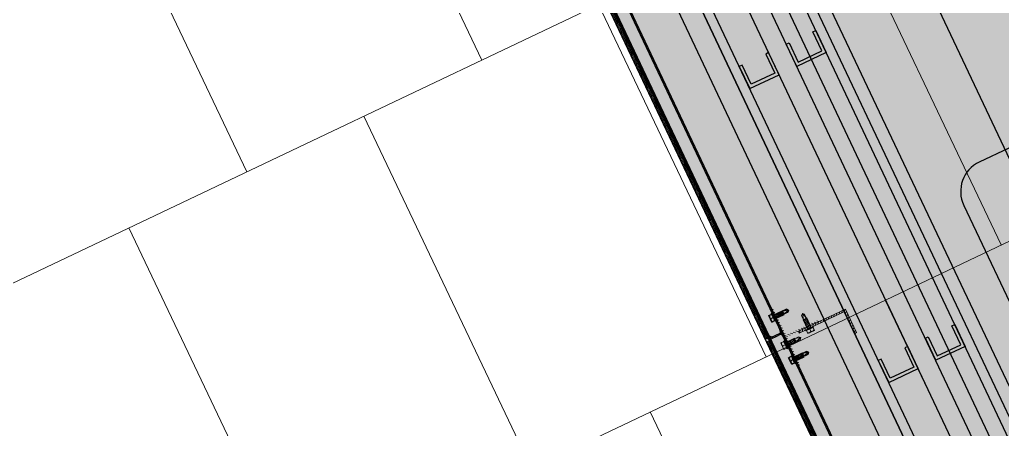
# Model space of a CAD drawing. Header units: metres. Extents: x 678805 to 1359287, y 2747329 to 5497370.
# Drawn here: x 679659.661 to 679661.173, y 2748568.378 to 2748569.008 of the extents above; entities that cross this region are included whole.
import ezdxf

# ---------------------------------------------------------------- set-up
doc = ezdxf.new("R2010")
doc.units = ezdxf.units.M
doc.linetypes.add('XREF_MON_BUILDINGS$0$Hidden', pattern=[0.004, 0.002, -0.002])
for name, color, linetype in [('00_XREF_MON_HSC_PAVEMENT', 7, 'Continuous'), ('00_XREF_TWQ_BUILDINGS', 7, 'Continuous'), ('XREF_MON_BUILDINGS$0$00-Modulos DEFINIDOS', 7, 'Continuous'), ('XREF_MON_BUILDINGS$0$00-Modulos ROOFS', 2, 'Continuous'), ('XREF_MON_BUILDINGS$0$02-L-01_Structure t2', 7, 'Continuous'), ('XREF_MON_BUILDINGS$0$02-L-01_Struture aux', 4, 'Continuous'), ('XREF_MON_BUILDINGS$0$02-L-Insulation', 252, 'Continuous'), ('XREF_MON_BUILDINGS$0$02-L-INT Panel', 5, 'Continuous'), ('XREF_MON_BUILDINGS$0$02-L-panel', 5, 'Continuous'), ('XREF_MON_BUILDINGS$0$7.1_Furniture', 7, 'Continuous'), ('XREF_MON_BUILDINGS$0$COTAUX', 7, 'Continuous')]:
    doc.layers.add(name, color=color, linetype=linetype)
doc.layers.add('XREF_MON_BUILDINGS$0$0-WIPEOUTS', color=7, linetype='Continuous', true_color=0xffffff)
doc.layers.add('XREF_MON_BUILDINGS$0$00_AUX', color=3, linetype='Continuous', plot=False)
for name, color, linetype, lineweight in [('XREF_MON_BUILDINGS$0$02-H-251', 251, 'Continuous', 0), ('XREF_MON_BUILDINGS$0$02-H-254', 254, 'Continuous', 0), ('XREF_MON_BUILDINGS$0$02-L-01_Structure L', 7, 'Continuous', 5), ('XREF_MON_BUILDINGS$0$02-L-01_Structure T', 8, 'Continuous', 5)]:
    doc.layers.add(name, color=color, linetype=linetype, lineweight=lineweight)
for name, color, linetype, lineweight, true_color in [('XREF_MON_BUILDINGS$0$02-KH-01 Water_Toilets', 7, 'Continuous', 30, 0x3877ff), ('XREF_MON_HSC_PAVEMENT$0$02-L-Joints-Paviment_07_Precast Concrete Blocks 60X40', 7, 'Continuous', 5, 0x999999), ('XREF_MON_HSC_PAVEMENT$0$03-TR-Pavement_07_Precast Concrete Blocks 60X40', 7, 'Continuous', 5, 0x999999)]:
    doc.layers.add(name, color=color, linetype=linetype, lineweight=lineweight, true_color=true_color)
doc.layers.get('XREF_MON_BUILDINGS$0$02-KH-01 Water_Toilets').off()
doc.styles.add('XREF_MON_BUILDINGS$0$E100', font='verdana.ttf', dxfattribs={"height": 0.18})
doc.linetypes.add('XREF_MON_BUILDINGS$0$BATTING', pattern='A,0.0001,-0.1,[134,ltypeshp.shx,S=0.1,R=0,X=-0.1,Y=0],-0.2,[134,ltypeshp.shx,S=0.1,R=180,X=0.1,Y=0],-0.1', length=0.4001)
doc.dimstyles.new('XREF_MON_BUILDINGS$0$E100', dxfattribs={"dimscale": 0.03, "dimtxt": 12, "dimasz": 0.5, "dimexe": 0.1, "dimexo": 1, "dimgap": 4, "dimtad": 1, "dimzin": 0, "dimdsep": 46, "dimtxsty": 'XREF_MON_BUILDINGS$0$E100', "dimblk1": 'XREF_MON_BUILDINGS$0$LINCOT200', "dimblk2": 'XREF_MON_BUILDINGS$0$LINCOT200', "dimsah": 1, "dimcen": 0.1, "dimdle": 0.1, "dimse1": 1, "dimse2": 1, "dimclrt": 256, "dimadec": 0, "dimazin": 0, "dimtfac": 0.01538461538461539, "dimtofl": 0, "dimtmove": 0, "dimatfit": 3, "dimldrblk": 'XREF_MON_BUILDINGS$0$LINCOT200', "dimfxl": 1, "dimtolj": 1, "dimtzin": 0, "dimarcsym": 0})

# ---------------------------------------------------------------- blocks, each defined once
blk = doc.blocks.new('XREF_MON_BUILDINGS$0$LINCOT200')
for p, q in [((0, -9.999961704014428), (0, 10.00003829598555)), ((3.694822225952521e-13, 3.829598557558711e-05), (10.00000000000051, 3.829598557558711e-05))]:
    blk.add_line(p, q)
at = {"const_width": 1.875}
blk.add_lwpolyline([(3.535533801624467, -3.535495714255788), (-3.535533950636761, 3.535572157214077)], dxfattribs=at)
at = {"layer": 'XREF_MON_BUILDINGS$0$COTAUX'}
blk.add_line((0, 0), (-1.249999999999915, 0), dxfattribs=at)
blk = doc.blocks.new('*D89')
at = {"layer": 'DEFPOINTS', "color": 0, "transparency": 16777216}
for p in [(119.6986085125245, -56.82058442011476), (124.4986085132696, -56.82058442058042), (124.4986085132696, -57.2785381723661)]:
    blk.add_point(p, dxfattribs=at)
at = {"layer": 'XREF_MON_BUILDINGS$0$00_AUX', "color": 0, "lineweight": -2, "transparency": 16777216}
blk.add_line((119.7136085125246, -57.27853817236596), (124.4836085132696, -57.27853817236596), dxfattribs=at)
at = {"layer": 'XREF_MON_BUILDINGS$0$00_AUX', "color": 0, "lineweight": -2, "transparency": 16777216, "xscale": 0.015, "yscale": 0.015, "zscale": 0.015, "rotation": 180}
blk.add_blockref('XREF_MON_BUILDINGS$0$LINCOT200', (119.6986085125246, -57.27853817236596), dxfattribs=at)
at = {"layer": 'XREF_MON_BUILDINGS$0$00_AUX', "color": 0, "lineweight": -2, "transparency": 16777216, "xscale": 0.015, "yscale": 0.015, "zscale": 0.015}
blk.add_blockref('XREF_MON_BUILDINGS$0$LINCOT200', (124.4986085132696, -57.27853817236596), dxfattribs=at)
at = {"layer": 'XREF_MON_BUILDINGS$0$00_AUX', "transparency": 16777216, "insert": (122.0986085128971, -57.06442803133171), "char_height": 0.18, "attachment_point": 5, "style": 'XREF_MON_BUILDINGS$0$E100'}
blk.add_mtext('\\A1;4.80', dxfattribs=at)
blk = doc.blocks.new('XREF_MON_BUILDINGS$0$AUTORROSCANTE')
at = {"layer": 'XREF_MON_BUILDINGS$0$02-L-01_Structure t2', "color": 0}
for p, q in [((-31.20000000000002, 5.629165124598842), (-26.19999999999959, 5.62916512459816)), ((-31.19999999999999, -3.410605131648481e-13), (-26.19999999999976, 0)), ((-2.365309734828713, 2.5), (-25, 2.5)), ((0, 0), (-8.999999999999972, 2.5)), ((0, 0), (-3.600692283157343, -1.09366380576239)), ((0, 0), (-2.365309734828713, 2.5)), ((0, 0), (-2.365309734828713, -2.5)), ((-31.20000000000002, -5.629165124598899), (-26.19999999999948, -5.629165124599581)), ((-2.365309734828713, -2.5), (-25, -2.5)), ((-3.600692283157343, -1.09366380576239), (-2.365309734828713, -2.5))]:
    blk.add_line(p, q, dxfattribs=at)
at = {"layer": 'XREF_MON_BUILDINGS$0$02-L-01_Structure t2', "color": 253}
for p, q in [((-25, 3.149999999999977), (-8.999999999999943, 3.150000000000034)), ((-23.47427264461649, -3.14999999999992), (-25, 2.662522019210144)), ((-21.40651940967126, -3.14999999999992), (-23.06020473028568, 3.149999999999864)), ((-19.338766174726, -3.14999999999992), (-20.99245149534045, 3.14999999999992)), ((-17.27101293978083, -3.14999999999992), (-18.92469826039516, 3.150000000000034)), ((-15.20325970483566, -3.14999999999992), (-16.85694502544993, 3.150000000000034)), ((-13.1355064698904, -3.14999999999992), (-14.78919179050473, 3.149999999999977)), ((-11.06775323494514, -3.14999999999992), (-12.72143855555953, 3.149999999999977)), ((-9, -3.14999999999992), (-10.65368532061433, 3.150000000000034)), ((-9, -3.14999999999992), (-8.999999999999972, 3.150000000000034)), ((-25, -3.149999999999977), (-9, -3.149999999999977)), ((-3.600692283157343, -1.09366380576239), (-9, -2.5))]:
    blk.add_line(p, q, dxfattribs=at)
at = {"layer": 'XREF_MON_BUILDINGS$0$02-L-01_Structure t2', "color": 0}
for points in [[(-31.20000000000002, 5.629165124598842), (-26.19999999999996, 5.629165124598842), (-26.19999999999996, -5.629165124599581), (-31.20000000000002, -5.629165124599581)], [(-26.19999999999951, 6.5), (-25, 6.5), (-25, -6.500000000000057), (-26.19999999999951, -6.500000000000057)]]:
    blk.add_lwpolyline(points, close=True, dxfattribs=at)
for centre, start, end in [((-26.98608579049073, 2.367525475711773), 129.2840388374925, 214.1828116507075), ((-26.98608579049073, -2.366719793068796), 145.8304296466695, 230.7332658614822)]:
    blk.add_arc(centre, 4.213914209509284, start, end, dxfattribs=at)
blk = doc.blocks.new('XREF_MON_BUILDINGS$0$ULMA_Montante VV')
at = {"layer": 'XREF_MON_BUILDINGS$0$02-H-251', "ltscale": 125}
h = blk.add_hatch(dxfattribs=at)
h.set_pattern_fill('ANSI31', color=256, scale=0.001, angle=450, style=0)
h.set_pattern_definition([(134.9999999999999, (-0.05125000000043656, -0.00250000000005457), (-0.002245064030267289, -0.002245064030267287), [])])
edge = h.paths.add_edge_path()
edge.add_line((-0.05095000000073924, -0.00250000000005457), (0.04844999999841093, -0.00250000000005457))
edge.add_arc((0.04844999999841093, -0.002200000000129876), 0.0003, 270, 360)
edge.add_line((0.04874999999992724, -0.002200000000129876), (0.04874999999992724, -0.0003000000001520675))
edge.add_arc((0.04844999999841093, -0.0003000000001520675), 0.0003, 0, 90)
edge.add_line((0.04844999999841093, 0), (0, 0))
edge.add_line((0, 0), (0, 0.05719999999996617))
edge.add_arc((-0.0003000000015163096, 0.05719999999996617), 0.0003, 0, 90)
edge.add_line((-0.0003000000015163096, 0.05749999999989086), (-0.002200000000811997, 0.05749999999989086))
edge.add_arc((-0.002200000000811997, 0.05719999999996617), 0.0003, 90, 180)
edge.add_line((-0.002500000000509317, 0.05719999999996617), (-0.002500000000509317, 0))
edge.add_line((-0.002500000000509317, 0), (-0.05095000000073924, 0))
edge.add_arc((-0.05095000000073924, -0.0003000000001520675), 0.0003, 90, 180)
edge.add_line((-0.05125000000043656, -0.0003000000001520675), (-0.05125000000043656, -0.002200000000129876))
edge.add_arc((-0.05095000000073924, -0.002200000000129876), 0.0003, 180, 270)
blk = doc.blocks.new('XREF_MON_BUILDINGS$0$ULMA_Autotaladrante')
at = {"layer": 'XREF_MON_BUILDINGS$0$02-L-01_Structure T', "color": 252}
for p, q in [((-0.02500000000509317, 2.273736754432321e-13), (-0.02263469026956955, 0.00250000000005457)), ((-0.02500000000509317, 2.273736754432321e-13), (-0.01600000000325963, 0.00250000000005457)), ((-0.02500000000509317, 2.273736754432321e-13), (-0.02263469026956955, -0.002499999999599822)), ((-0.02500000000509317, 2.273736754432321e-13), (-0.02139930772136722, -0.001093663805477263)), ((-0.02263469026956955, 0.00250000000005457), (0, 0.00250000000005457)), ((0, 0.003150000000232467), (-0.01600000000325963, 0.003150000000232467)), ((-0.01600000000325963, -0.003149999999777719), (-0.01600000000325963, 0.003150000000232467)), ((-0.01600000000325963, -0.003149999999777719), (-0.01434631468237058, 0.003150000000232467)), ((-0.01393224676803584, -0.003149999999777719), (-0.01227856144714679, 0.003150000000232467)), ((-0.0118644935323573, -0.003149999999777719), (-0.01021080821146825, 0.003150000000232467)), ((-0.00979674029713351, -0.003149999999777719), (-0.008143054976244457, 0.003150000000232467)), ((-0.00772898706190972, -0.003149999999777719), (-0.006075301741020667, 0.003150000000232467)), ((-0.005661233826231182, -0.003149999999777719), (-0.004007548505342129, 0.003150000000232467)), ((-0.003593480591007392, -0.003149999999777719), (-0.001939795270118339, 0.003150000000232467)), ((-0.001525727355783602, -0.003149999999777719), (0, 0.002662522019363678)), ((0.006200000001172157, 0.005629165124673818), (0.001200000000153523, 0.005629165124673818)), ((0.006200000001172157, 2.273736754432321e-13), (0.001200000000153523, 2.273736754432321e-13)), ((-0.02139930772136722, -0.001093663805477263), (-0.02263469026956955, -0.002499999999599822)), ((-0.02263469026956955, -0.002499999999599822), (0, -0.002499999999599822)), ((-0.02139930772136722, -0.001093663805477263), (-0.01600000000325963, -0.002499999999599822)), ((0, -0.003149999999777719), (-0.01600000000325963, -0.003149999999777719)), ((0.006200000001172157, -0.005629165124219071), (0.001200000000153523, -0.005629165124219071))]:
    blk.add_line(p, q, dxfattribs=at)
for points in [[(0.001200000000153523, 0.006499999999959982), (0, 0.006499999999959982), (0, -0.006499999999732609), (0.001200000000153523, -0.006499999999732609)], [(0.006200000001172157, 0.005629165124673818), (0.001200000000153523, 0.005629165124673818), (0.001200000000153523, -0.005629165124219071), (0.006200000001172157, -0.005629165124219071)]]:
    blk.add_lwpolyline(points, close=True, dxfattribs=at)
for centre, start, end in [((0.001986085791031655, 0.002367525475847287), 325.8171883654993, 50.71596115511253), ((0.001986085791031655, -0.002366719792689764), 309.2667341381091, 34.16957033823044)]:
    blk.add_arc(centre, 0.004213914210367771, start, end, dxfattribs=at)
blk = doc.blocks.new('XREF_MON_BUILDINGS$0$ULMA_Escuadra40x80_Seccion')
at = {"layer": 'XREF_MON_BUILDINGS$0$02-H-251', "ltscale": 125}
h = blk.add_hatch(dxfattribs=at)
h.set_pattern_fill('ANSI31', color=256, scale=0.001, angle=360, style=0)
h.set_pattern_definition([(45, (0, 0), (-0.002245064030267288, 0.002245064030267289), [])])
h.paths.add_polyline_path([(0, 0.0799999999994725), (0.002999999989697244, 0.0799999999994725), (0.002999999989697244, 0.002999999999701686), (0.03999999999359716, 0.002999999999701686), (0.03999999999359716, 0), (0, 0)])
at = {"layer": 'XREF_MON_BUILDINGS$0$02-L-01_Structure L', "linetype": 'Continuous'}
blk.add_lwpolyline([(0, 0.0799999999994725), (0.002999999989697244, 0.0799999999994725), (0.002999999989697244, 0.002999999999701686), (0.03999999999359716, 0.002999999999701686), (0.03999999999359716, 0), (0, 0)], close=True, dxfattribs=at)
blk = doc.blocks.new('XREF_MON_BUILDINGS$0$WC')
at = {"linetype": 'Continuous', "ltscale": 0.01}
for p, q in [((-175, 365), (-175, 100)), ((-125, 365), (-125, 306.5630592606626)), ((125, 306.5630592606626), (125, 365)), ((175, 100), (175, 365)), ((-175, 100), (-175, 50)), ((175, 50), (175, 100)), ((-125, 0), (125, 0))]:
    blk.add_line(p, q, dxfattribs=at)
at = {"linetype": 'Continuous'}
for p, q in [((-32.01616220771984, 261.4329310729477), (-32.01616220771984, 281.7513414139407)), ((32.01616220771979, 261.4329310729477), (32.01616220771979, 281.7513414139407)), ((-2.624602891218868e-14, 256.4329310729477), (-27.01616220771984, 256.4329310729477)), ((-2.624602891218868e-14, 256.4329310729477), (27.01616220771979, 256.4329310729477))]:
    blk.add_line(p, q, dxfattribs=at)
for centre in [(-80.00000000000003, 110.0000000000001), (79.99999999999997, 110.0000000000001)]:
    blk.add_circle(centre, 5.575326982024023, dxfattribs=at)
for centre, radius, start, end in [((-1.071565949253934e-14, 365), 175, 0, 180), ((-1.071565949253934e-14, 365), 125, 0, 180), ((-1.071565949253934e-14, 306.5630592606626), 125, 180, 0), ((-2.131628207280301e-14, 281.7513414139407), 32.01616220771981, 0, 180), ((-27.01616220771984, 261.4329310729477), 5, 180, 270), ((27.01616220771979, 261.4329310729477), 5, 270, 0)]:
    blk.add_arc(centre, radius, start, end, dxfattribs=at)
at = {"linetype": 'Continuous', "ltscale": 0.01}
for centre, start, end in [((-125, 50), 180, 270), ((125, 50), 270, 0)]:
    blk.add_arc(centre, 50, start, end, dxfattribs=at)
blk = doc.blocks.new('XREF_MON_BUILDINGS$0$A$C56BF4A3E')
at = {"layer": 'XREF_MON_BUILDINGS$0$02-H-251', "linetype": 'XREF_MON_BUILDINGS$0$Hidden', "ltscale": 125}
h = blk.add_hatch(dxfattribs=at)
h.set_pattern_fill('ANSI31', color=256, scale=0.001, angle=450, style=0)
h.set_pattern_definition([(135, (179.9728777432439, -252.6537021573999), (-0.002245064030267289, -0.002245064030267288), [])])
edge = h.paths.add_edge_path()
edge.add_line((7.80357041293146, 4.79255622992082), (7.805570412931413, 4.792556229920812))
edge.add_line((7.805570412931413, 4.79255622992082), (7.812441907563564, 4.792801640443244))
edge.add_line((7.812441907563564, 4.792801640443244), (7.813320740582551, 4.793745723891547))
edge.add_arc((7.813540325156193, 4.793541315929566), 0.0003, 407.0499999998804, 497.04999999989184, ccw=False)
edge.add_line((7.813744733118401, 4.793760900503209), (7.814689003087242, 4.792881893854634))
edge.add_line((7.814689003087235, 4.792881893854634), (7.816439321622649, 4.792944405231744))
edge.add_line((7.816439321622649, 4.792944405231744), (7.81731819066513, 4.793888527378137))
edge.add_arc((7.817537775239007, 4.793684119415254), 0.0003, 407.0499999998804, 497.049999999877, ccw=False)
edge.add_line((7.817742183201208, 4.793903703988896), (7.818686491874505, 4.793024661311598))
edge.add_line((7.818686491874498, 4.793024661311591), (7.831641795992393, 4.793487350744904))
edge.add_arc((7.831570412931487, 4.795486076453194), 0.002, 272.045408488778, 359.9999999998918)
edge.add_line((7.83357041293144, 4.795486076453194), (7.833570412931454, 4.802215430933025))
edge.add_line((7.833570412931454, 4.802215430933025), (7.833570412931472, 4.811556229921003))
edge.add_line((7.833570412931468, 4.811556229921003), (7.828420412931511, 4.81155622992101))
edge.add_line((7.828420412931511, 4.811556229921003), (7.828420412931511, 4.812556229921206))
edge.add_line((7.828420412931511, 4.812556229921206), (7.833737806773971, 4.812556229921199))
edge.add_arc((7.833737806773978, 4.812856229920897), 0.0003, 629.9999999998919, 689.9999999998961)
edge.add_line((7.833997614395184, 4.812706229921048), (7.835660605310256, 4.815586614678232))
edge.add_arc((7.835920412931454, 4.81543661467839), 0.0003, 329.99999999989615, 509.9999999998774, ccw=False)
edge.add_line((7.836180220552659, 4.815286614678534), (7.834863639798819, 4.813006229920738))
edge.add_arc((7.835123447420028, 4.812856229920897), 0.0003, 509.9999999998961, 629.9999999998919)
edge.add_line((7.83512344742002, 4.812556229921199), (7.842870412931408, 4.812556229921185))
edge.add_line((7.842870412931408, 4.812556229921185), (7.842870412931408, 4.811556229920981))
edge.add_line((7.842870412931408, 4.811556229920981), (7.83687041293155, 4.811556229920996))
edge.add_line((7.83687041293155, 4.811556229920988), (7.836870412931546, 4.809806229920632))
edge.add_arc((7.836620412931499, 4.809806229920632), 0.0002500000000000272, 179.9999999998918, 359.9999999998918, ccw=False)
edge.add_line((7.836370412931448, 4.809806229920632), (7.836370412931451, 4.811556229920988))
edge.add_line((7.836370412931448, 4.811556229920988), (7.835370412931471, 4.811556229920988))
edge.add_line((7.835370412931471, 4.811556229920996), (7.835370412931439, 4.795311807079258))
edge.add_arc((7.837370412931396, 4.795311807079251), 0.002, 539.9999999998918, 622.552583149694)
edge.add_line((7.837111180451895, 4.793328678611196), (7.843020412931448, 4.792556229920741))
edge.add_line((7.843020412931448, 4.792556229920748), (7.843020412931445, 4.790756229920746))
edge.add_line((7.843020412931448, 4.790756229920746), (7.80357041293146, 4.790756229920824))
edge.add_line((7.80357041293146, 4.790756229920817), (7.803570412931464, 4.79255622992082))
at = {"layer": 'XREF_MON_BUILDINGS$0$02-H-254', "ltscale": 125}
h = blk.add_hatch(dxfattribs=at)
h.set_pattern_fill('ANSI31', color=256, scale=0.0005, angle=90, style=0)
h.set_pattern_definition([(135, (179.8455741939298, -253.3964603719356), (-0.001122532015133644, -0.001122532015133644), [])])
h.paths.add_polyline_path([(7.237070412951038, 4.819449847221122), (7.831939876406775, 4.81944984722), (7.831939876406768, 4.814517659053948), (7.237070412951031, 4.814519387193037)])
h = blk.add_hatch(dxfattribs=at)
h.set_pattern_fill('ANSI31', color=256, scale=0.0005, angle=90, style=0)
h.set_pattern_definition([(135, (179.8455741939298, -252.7964603719356), (-0.001122532015133644, -0.001122532015133644), [])])
h.paths.add_polyline_path([(7.837070412951039, 4.819449847219992), (8.431939876406776, 4.81944984721887), (8.431939876406762, 4.814517659052818), (7.837070412951032, 4.814519387191901)])
at = {"layer": 'XREF_MON_BUILDINGS$0$02-L-01_Struture aux', "linetype": 'XREF_MON_BUILDINGS$0$Hidden'}
for p, q in [((7.828420412931511, 4.811556229921003), (7.828420412931511, 4.812556229921206)), ((7.828420412931511, 4.812556229921206), (7.833737806773971, 4.812556229921199)), ((7.828420412931511, 4.811556229921003), (7.833570412931468, 4.811556229921003)), ((7.833570412931454, 4.802215430933025), (7.833570412931468, 4.811556229921003)), ((7.835660605310249, 4.815586614678239), (7.833997614395184, 4.812706229921048)), ((7.836180220552659, 4.815286614678534), (7.834863639798822, 4.813006229920745)), ((7.83512344742002, 4.812556229921199), (7.842870412931408, 4.812556229921185)), ((7.835370412931443, 4.795311807079258), (7.835370412931471, 4.811556229920996)), ((7.835370412931471, 4.811556229920996), (7.836570412931454, 4.811556229920988)), ((7.836570412931454, 4.809806229920632), (7.836570412931454, 4.811556229920988)), ((7.837070412931556, 4.811556229920988), (7.842870412931408, 4.811556229920981)), ((7.837070412931499, 4.809806229920632), (7.837070412931556, 4.811556229920988)), ((7.842870412931408, 4.811556229920981), (7.842870412931408, 4.812556229921185)), ((7.80357041293146, 4.79255622992082), (7.805570412931413, 4.79255622992082)), ((7.80357041293146, 4.790756229920817), (7.80357041293146, 4.79255622992082)), ((7.80357041293146, 4.790756229920817), (7.843020412931448, 4.790756229920746)), ((7.804820412931488, 4.79255622992082), (7.805570412931413, 4.79255622992082)), ((7.812441907563564, 4.792801640443244), (7.805570412931413, 4.79255622992082)), ((7.813320740582558, 4.793745723891547), (7.812441907563564, 4.792801640443244)), ((7.813744733118401, 4.793760900503209), (7.814689003087235, 4.792881893854634)), ((7.816439321622649, 4.792944405231744), (7.814689003087235, 4.792881893854634)), ((7.817318190665137, 4.793888527378137), (7.816439321622649, 4.792944405231744)), ((7.817742183201208, 4.793903703988896), (7.818686491874498, 4.793024661311591)), ((7.831641795992393, 4.793487350744904), (7.818686491874498, 4.793024661311591)), ((7.83357041293144, 4.795486076453194), (7.833570412931454, 4.802215430933025)), ((7.837111180451895, 4.793328678611196), (7.843020412931448, 4.792556229920748)), ((7.843020412931448, 4.790756229920746), (7.843020412931448, 4.792556229920748))]:
    blk.add_line(p, q, dxfattribs=at)
at = {"layer": 'XREF_MON_BUILDINGS$0$02-L-01_Struture aux'}
for p, q in [((4.856019072137503, 4.792618361958695), (9.606500098694251, 4.792618361949692)), ((9.606500098694251, 4.790757675102597), (4.856019072139052, 4.790618729039757)), ((4.864307262571099, 4.792707561520984), (9.606500098694251, 4.792707561520984))]:
    blk.add_line(p, q, dxfattribs=at)
at = {"layer": 'XREF_MON_BUILDINGS$0$02-L-01_Struture aux', "linetype": 'Continuous'}
for p, q in [((5.110634532114357, 4.626352463268276), (9.35063453211794, 4.626352463264176)), ((5.110634532114357, 4.596352463255627), (9.35063453211794, 4.596352463251527))]:
    blk.add_line(p, q, dxfattribs=at)
at = {"layer": 'XREF_MON_BUILDINGS$0$02-L-01_Struture aux'}
for points in [[(9.606500098694251, 4.812602268363499), (4.864307181855157, 4.812602269279388)], [(4.864307262123926, 4.811832117409587), (9.606500098694251, 4.811832116493697)], [(9.606500098694251, 4.812513065424604), (4.960936062070747, 4.81251306914249)], [(4.960936062070747, 4.811742917272689), (9.606500098694251, 4.811742913554802)]]:
    blk.add_lwpolyline(points, dxfattribs=at)
at = {"layer": 'XREF_MON_BUILDINGS$0$02-L-01_Struture aux', "linetype": 'Continuous'}
for points in [[(7.73310068939421, 4.676352463251511), (7.695634532103131, 4.676352463257849), (7.695634532103131, 4.626352463257838), (7.73310068939421, 4.626352463257867), (7.73310068939421, 4.631352463257862), (7.700634532103155, 4.631352463257834), (7.700634532103155, 4.671352463257001), (7.733100689401827, 4.671352463251516), (7.733100689401827, 4.676352463251511)], [(8.23310068939421, 4.676352463251511), (8.195634532103131, 4.676352463257849), (8.195634532103131, 4.626352463257838), (8.23310068939421, 4.626352463257867), (8.23310068939421, 4.631352463257862), (8.200634532103155, 4.631352463257834), (8.200634532103155, 4.671352463257001), (8.233100689401827, 4.671352463251516), (8.233100689401827, 4.676352463251511)], [(7.73310068939421, 4.546352463264192), (7.695634532103131, 4.546352463257854), (7.695634532103131, 4.596352463257865), (7.73310068939421, 4.596352463257837), (7.73310068939421, 4.591352463257842), (7.700634532103155, 4.59135246325787), (7.700634532103155, 4.551352463258702), (7.733100689401827, 4.551352463264188), (7.733100689401827, 4.546352463264192)], [(8.23310068939421, 4.546352463264192), (8.195634532103131, 4.546352463257854), (8.195634532103131, 4.596352463257865), (8.23310068939421, 4.596352463257837), (8.23310068939421, 4.591352463257842), (8.200634532103155, 4.59135246325787), (8.200634532103155, 4.551352463258702), (8.233100689401827, 4.551352463264188), (8.233100689401827, 4.546352463264192)]]:
    blk.add_lwpolyline(points, dxfattribs=at)
at = {"layer": 'XREF_MON_BUILDINGS$0$02-L-01_Struture aux', "linetype": 'XREF_MON_BUILDINGS$0$Hidden'}
for centre, radius, start, end in [((7.833737806773978, 4.812856229920897), 0.0003, 269.9999999998917, 330.0000000316023), ((7.835123447420028, 4.812856229920897), 0.0003, 150.0000000316028, 269.9999999998917), ((7.835920412931454, 4.81543661467839), 0.0003, 330.0000000316023, 150.0000000316028), ((7.836820412931505, 4.809806229920632), 0.0002500000000000272, 179.9999999998917, 359.9999999998917), ((7.813540325156193, 4.793541315929566), 0.0003, 47.04999999385934, 137.0500000256488), ((7.817537775239007, 4.793684119415254), 0.0003, 47.04999999385934, 137.0499999280945), ((7.831570412931487, 4.795486076453194), 0.002, 272.0454084859882, 359.9999999998917), ((7.837370412931396, 4.795311807079251), 0.002, 179.9999999998917, 262.5525831494442)]:
    blk.add_arc(centre, radius, start, end, dxfattribs=at)
at = {"layer": 'XREF_MON_BUILDINGS$0$02-L-Insulation', "linetype": 'XREF_MON_BUILDINGS$0$BATTING', "ltscale": 0.08}
blk.add_line((9.55337908479331, 4.724719097009796), (4.917267898365726, 4.72471909701855), dxfattribs=at)
at = {"layer": 'XREF_MON_BUILDINGS$0$02-L-Insulation', "linetype": 'XREF_MON_BUILDINGS$0$BATTING', "ltscale": 0.04}
blk.add_line((5.115634532114381, 4.571352463262386), (9.35063453211794, 4.571352463258286), dxfattribs=at)
at = {"layer": 'XREF_MON_BUILDINGS$0$02-L-INT Panel', "linetype": 'Continuous'}
for p, q in [((4.950634532114048, 4.69135246326195), (9.510634532119273, 4.691352463259882)), ((9.510634532120587, 4.691352463258561), (4.950634532116535, 4.691352463265837)), ((5.110634532114357, 4.691352463260039), (9.17563453212276, 4.691352463255939)), ((5.110634532114357, 4.676352463261949), (9.35063453211794, 4.676352463257849)), ((5.110634532114357, 4.546352463260092), (9.35063453211794, 4.546352463255992)), ((5.110634532114357, 4.531352463261953), (9.350634532121067, 4.531352463257853)), ((5.130634532114353, 4.511352463261936), (9.33063453212107, 4.511352463257872))]:
    blk.add_line(p, q, dxfattribs=at)
at = {"layer": 'XREF_MON_BUILDINGS$0$02-L-panel'}
blk.add_line((5.437787739950966, 4.814529444466579), (9.61486903144537, 4.814517309749306), dxfattribs=at)
for points in [[(7.831939876406768, 4.814519007645728), (7.831939876406775, 4.81944984722), (7.237070412951038, 4.819449847221122), (7.237070412951031, 4.814524361524363), (7.831939876406768, 4.814519007645728)], [(8.431939876406762, 4.814519007644599), (8.431939876406776, 4.81944984721887), (7.837070412951039, 4.819449847219992), (7.837070412951032, 4.814524361523233), (8.431939876406762, 4.814519007644599)]]:
    blk.add_lwpolyline(points, dxfattribs=at)
at = {"layer": 'XREF_MON_BUILDINGS$0$02-L-panel', "ltscale": 125}
blk.add_lwpolyline([(7.837070412951025, 4.814524361523233), (7.837070412951039, 4.819449847219992)], dxfattribs=at)
at = {"layer": 'XREF_MON_BUILDINGS$0$02-L-01_Struture aux', "xscale": -1}
for name, p, rotation in [('XREF_MON_BUILDINGS$0$ULMA_Montante VV', (7.828720784844979, 4.788256229920627), 180), ('XREF_MON_BUILDINGS$0$ULMA_Autotaladrante', (7.815953094541303, 4.794128910783208), 269.9952589478254), ('XREF_MON_BUILDINGS$0$ULMA_Escuadra40x80_Seccion', (7.826220784843994, 4.688185141591575), 359.9999999998918), ('XREF_MON_BUILDINGS$0$ULMA_Autotaladrante', (7.823220784856236, 4.750921737084489), 359.9905178906978)]:
    blk.add_blockref(name, p, dxfattribs=dict(at, rotation=rotation))
at = {"layer": 'XREF_MON_BUILDINGS$0$02-L-01_Struture aux', "xscale": 0.001000000003841706, "yscale": 0.001000000003841706, "zscale": 0.001000000003841706, "rotation": 269.9999999998918}
for p in [(7.790325073036268, 4.767928777806674), (7.862168119511278, 4.767806230016596)]:
    blk.add_blockref('XREF_MON_BUILDINGS$0$AUTORROSCANTE', p, dxfattribs=at)
at = {"layer": 'XREF_MON_BUILDINGS$0$7.1_Furniture', "linetype": 'Continuous', "ltscale": 0.01, "xscale": 0.001000000000000003, "yscale": 0.001000000000000003, "zscale": 0.001000000000000003, "rotation": 180}
blk.add_blockref('XREF_MON_BUILDINGS$0$WC', (7.767506897179047, 4.455528062367353), dxfattribs=at)
blk = doc.blocks.new('XREF_MON_HSC_PAVEMENT')
at = {"layer": 'XREF_MON_HSC_PAVEMENT$0$02-L-Joints-Paviment_07_Precast Concrete Blocks 60X40'}
for points in [[(679660.3719092499, 2748568.945453336), (679660.1140939612, 2748569.487238605)], [(679660.0107190711, 2748568.773576477), (679659.7529037824, 2748569.315361745)], [(679661.1707607833, 2748568.661112681), (679660.9129460386, 2748569.202898208)], [(679660.8095704318, 2748568.489236184), (679660.5517556872, 2748569.031021711)], [(679660.4483800803, 2748568.317359688), (679660.1905653357, 2748568.859145215)], [(679660.0871897289, 2748568.145483192), (679659.8293749843, 2748568.687268719)], [(679661.25022353, 2748568.034470371), (679660.9924082413, 2748568.576255639)], [(679660.8890333511, 2748567.862593512), (679660.6312180624, 2748568.40437878)]]:
    blk.add_lwpolyline(points, dxfattribs=at)
at = {"layer": 'XREF_MON_HSC_PAVEMENT$0$03-TR-Pavement_07_Precast Concrete Blocks 60X40'}
for p, q in [((679649.3522062019, 2748563.70158996), (679669.4372842065, 2748573.25932507)), ((679649.6107583016, 2748563.160155312), (679669.7564880666, 2748572.74675232))]:
    blk.add_line(p, q, dxfattribs=at)
blk = doc.blocks.new('XREF_MON_BUILDINGS$0$modulo kiosco')
at = {"layer": 'XREF_MON_BUILDINGS$0$0-WIPEOUTS', "true_color": 0xfcfcfc}
h = blk.add_hatch(color=7, dxfattribs=at)
h.dxf.hatch_style = 1
h.paths.add_polyline_path([(119.6986085139215, -61.62058441969566), (119.6986085125245, -56.82058442011476), (124.4986085132696, -56.82058442058042), (124.4986085123383, -61.62058442132547)])
at = {"layer": 'XREF_MON_BUILDINGS$0$00-Modulos ROOFS', "lineweight": 0}
blk.add_lwpolyline([(119.6986085139215, -61.62058441969566), (119.6986085125245, -56.82058442011476), (124.4986085132696, -56.82058442058042), (124.4986085123383, -61.62058442132547)], close=True, dxfattribs=at)
at = {"layer": 'XREF_MON_BUILDINGS$0$00-Modulos ROOFS'}
blk.add_lwpolyline([(124.4986085137352, -57.12058442062698), (124.4986085132696, -56.82058442058042), (124.1986085125245, -56.82058442151174), (119.9986085128039, -56.82058442034759), (119.6986085125245, -56.82058442011476), (119.6986085125245, -57.12058442085981), (119.6986085134558, -61.32058442058042), (119.6986085139215, -61.62058441969566), (119.9986085128039, -61.62058442062698), (124.1986085125245, -61.62058442109264), (124.4986085123383, -61.62058442132547), (124.4986085128039, -61.32058442081325)], close=True, dxfattribs=at)
at = {"layer": 'XREF_MON_BUILDINGS$0$00_AUX', "color": 253}
dim = blk.add_linear_dim(base=(124.4986085132696, -57.2785381723661), p1=(119.6986085125245, -56.82058442011476), p2=(124.4986085132696, -56.82058442058042), dimstyle='XREF_MON_BUILDINGS$0$E100', dxfattribs=at)
dim.commit()
dim.dimension.update_dxf_attribs({"geometry": '*D89', "text_midpoint": (122.098608512897, -57.06442803133184)})
blk = doc.blocks.new('XREF_MON_BUILDINGS')
at = {"layer": 'XREF_MON_BUILDINGS$0$02-KH-01 Water_Toilets', "linetype": 'Continuous', "rotation": 115.3161611592081}
blk.add_blockref('XREF_MON_BUILDINGS$0$modulo kiosco', (679661.9111184992, 2748433.30569171), dxfattribs=at)
at = {"layer": 'XREF_MON_BUILDINGS$0$00-Modulos DEFINIDOS', "rotation": 115.3161611891357}
blk.add_blockref('XREF_MON_BUILDINGS$0$A$C56BF4A3E', (679668.5158053937, 2748563.492723278), dxfattribs=at)

msp = doc.modelspace()

# ---------------------------------------------------------------- block references
at = {"layer": '00_XREF_MON_HSC_PAVEMENT'}
msp.add_blockref('XREF_MON_HSC_PAVEMENT', (0, 0), dxfattribs=at)

# ---------------------------------------------------------------- next in the draw order: block references
at = {"layer": '00_XREF_TWQ_BUILDINGS'}
msp.add_blockref('XREF_MON_BUILDINGS', (0, 0), dxfattribs=at)

# ---------------------------------------------------------------- next in the draw order: block references
msp.add_blockref('XREF_MON_BUILDINGS', (0, 0))

doc.saveas('drawing.dxf')
